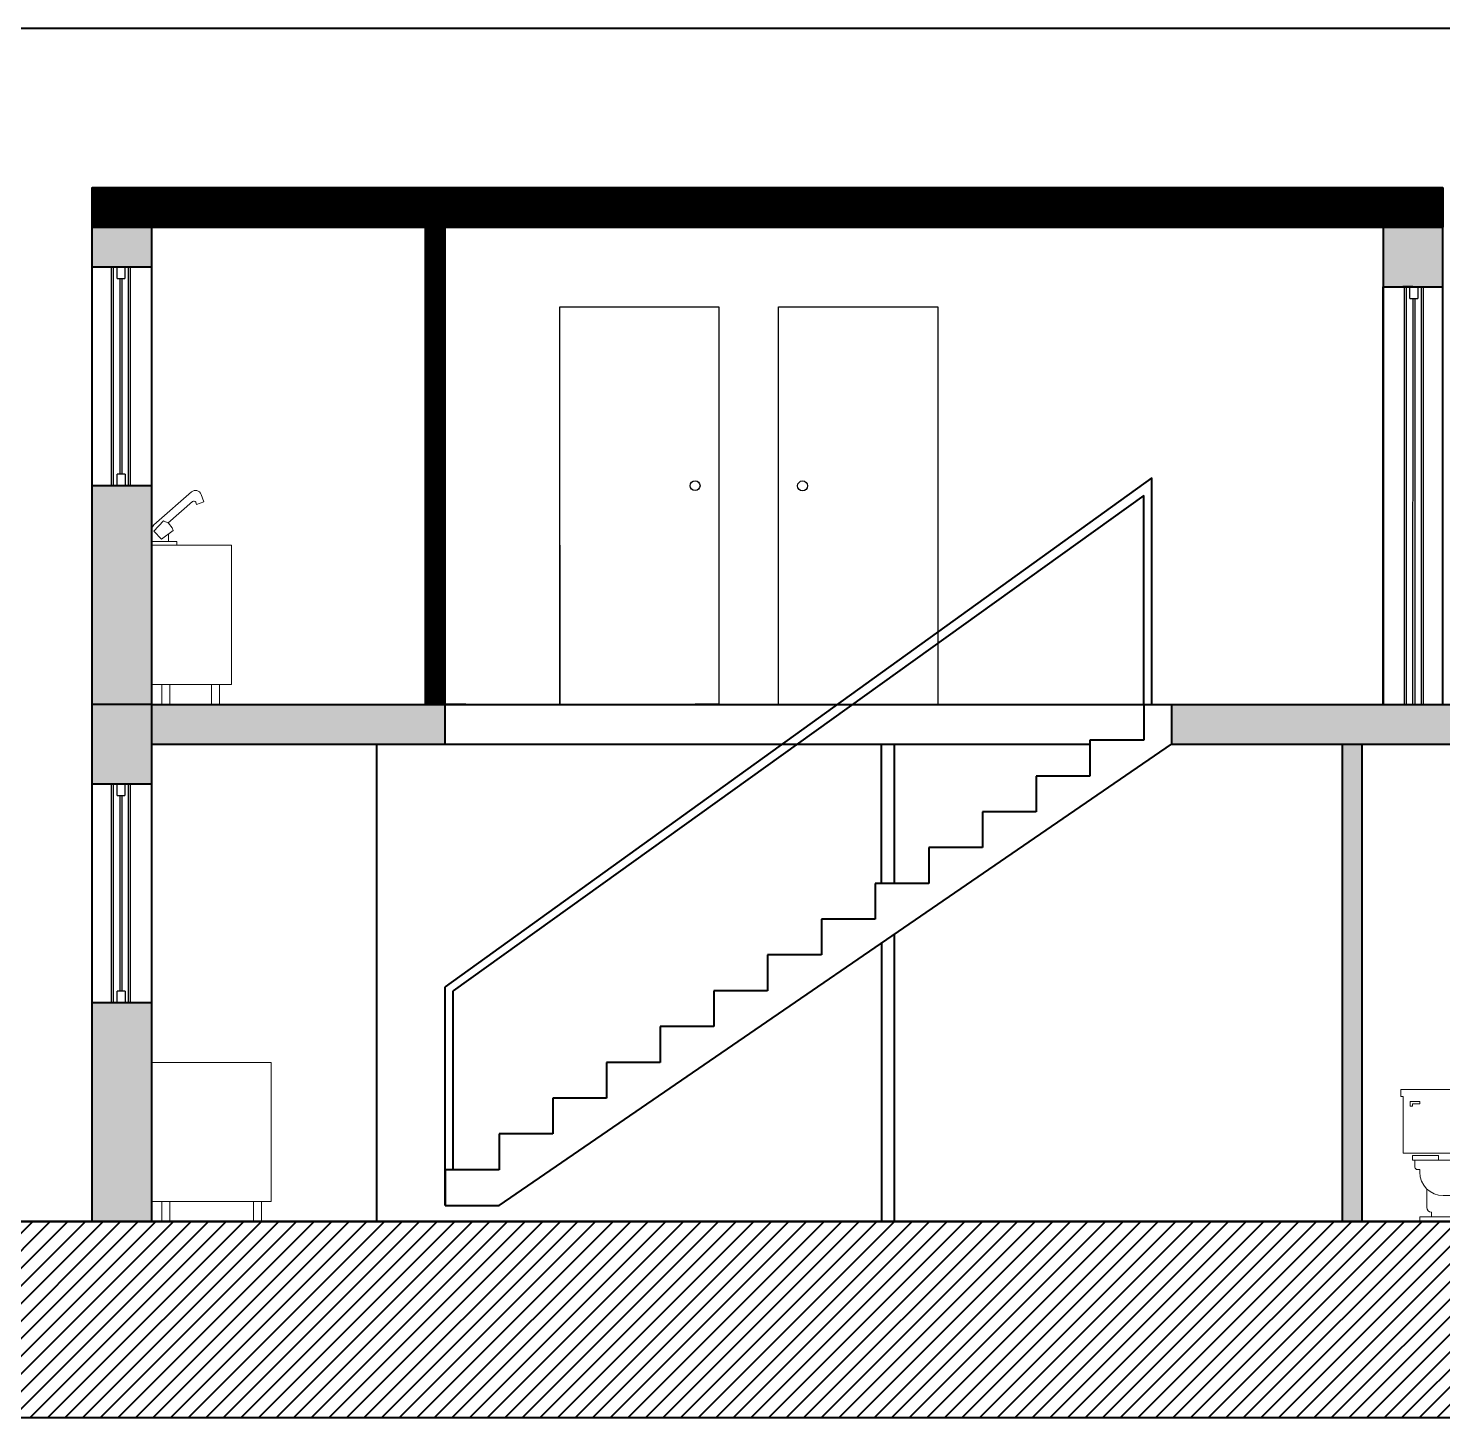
# Model space of a CAD drawing. Header units: inches. Extents: x -422522 to 22891, y -2973 to 414515.
# Drawn here: x 19785 to 20496, y 8225 to 8923 of the extents above; entities that cross this region are included whole.
import ezdxf

# ---------------------------------------------------------------- set-up
doc = ezdxf.new("R2010")
doc.units = ezdxf.units.IN
doc.header["$MEASUREMENT"] = 0
doc.layers.get('0').update_dxf_attribs({"lineweight": 40})
doc.layers.add('ARREDAMENTO', color=8, linetype='Continuous', lineweight=13)
doc.layers.add('INFISSI', color=4, linetype='Continuous')
doc.styles.add('ARCH', font='txt')

# ---------------------------------------------------------------- blocks, each defined once
blk = doc.blocks.new('15FTOI06')
for p, q in [((10.5, 28), (-10.5, 28)), ((-10.5, 28), (-10.5, 26.5)), ((10.5, 26.5), (10.5, 28)), ((-10.5, 26.5), (-10, 26.5)), ((-10, 26.5), (-10, 14.5)), ((-8.5, 25.5), (-8.5, 24.5)), ((-6.5, 25.5), (-8.5, 25.5)), ((-8.5, 24.5), (-8, 24.5)), ((-8, 24.5), (-8, 25)), ((-8, 25), (-6.5, 25)), ((-6.5, 25), (-6.5, 25.5)), ((10, 14.5), (10, 26.5)), ((10, 26.5), (10.5, 26.5)), ((-10, 14.5), (10, 14.5)), ((-8, 14), (-8, 13)), ((-2.5, 14), (-8, 14)), ((-8, 13), (8, 13)), ((-7.5, 13), (-7.5, 11.5)), ((-2.5, 14), (-2.5, 13)), ((8, 14), (2.5, 14)), ((2.5, 14), (2.5, 13)), ((7.5, 11.5), (7.5, 13)), ((8, 13), (8, 14)), ((-6.5, 11), (-7, 11)), ((-6.5, 10.5), (-6.5, 11)), ((6.5, 10.5), (6.5, 11)), ((7, 11), (6.5, 11)), ((-5, 6.93), (-5, 3)), ((5, 3), (5, 6.93)), ((1.5, 5.5), (-1.5, 5.5)), ((-6.5, 0), (-6.5, 1)), ((-6.5, 1), (6.5, 1)), ((-4, 2), (-4, 1)), ((4, 2), (4, 1)), ((6.5, 1), (6.5, 0))]:
    blk.add_line(p, q)
for centre, radius, start, end in [((-7, 11.5), 0.5, 180, 270), ((-1.5, 10.5), 5, 180, 270), ((1.5, 10.5), 5, 270, 0), ((7, 11.5), 0.5, 270, 0), ((-4, 3), 1, 180, 270), ((4, 3), 1, 270, 0)]:
    blk.add_arc(centre, radius, start, end)
at = {"style": 'ARCH', "flags": 3}
blk.add_attdef('ITEM', (-10.5, -9), '', height=6, dxfattribs=at)
blk = doc.blocks.new('7-rob-elev')
for p, q in [((19.9, 26.89), (2.32, 11.41)), ((7.99, 11.2), (20.42, 22.02)), ((22.01, 21.64), (22.47, 20.46)), ((22.47, 20.46), (26.02, 21.84)), ((24.71, 25.62), (26.02, 21.84)), ((0, 8.01), (0, 2)), ((0.96, 7.06), (5.74, 12.3)), ((1.01, 10.26), (2.32, 11.41)), ((4.88, 3.14), (10.62, 7.42)), ((5.74, 12.3), (8.31, 11.09)), ((8.31, 11.09), (10.16, 8.74)), ((10.16, 8.74), (10.62, 7.42)), ((0, 2), (0, 0)), ((8.39, 2), (0, 2)), ((0, 0), (12.53, 0)), ((0.96, 7.06), (4.88, 3.14)), ((8.39, 2), (8.29, 5.68)), ((8.39, 2), (12.53, 2)), ((12.53, 2), (12.53, 0))]:
    blk.add_line(p, q)
for centre, radius, start, end in [((21.88, 24.63), 3, 19.11503, 131.35473), ((21.08, 21.27), 1, 21.50077, 131.05188), ((3, 8.01), 3, 131.48314, 179.99999)]:
    blk.add_arc(centre, radius, start, end)
blk = doc.blocks.new('scale')
for p, q in [((20333.1, 8697.46), (19978.1, 8441.46)), ((20333.1, 8583.46), (20333.1, 8697.46)), ((20329.1, 8688.53), (19982.1, 8439.4)), ((20329.1, 8583.46), (20329.1, 8688.53)), ((20329.1, 8583.46), (20329.1, 8565.46)), ((20343.08, 8583.46), (20343.08, 8563.46)), ((20005.1, 8331.46), (20343.08, 8563.46)), ((20329.1, 8565.46), (20302.1, 8565.46)), ((20302.1, 8565.46), (20302.1, 8547.46)), ((20302.1, 8547.46), (20275.1, 8547.46)), ((20275.1, 8547.46), (20275.1, 8529.46)), ((20275.1, 8529.46), (20248.1, 8529.46)), ((20248.1, 8529.46), (20248.1, 8511.46)), ((20248.1, 8511.46), (20221.1, 8511.46)), ((20221.1, 8511.46), (20221.1, 8493.46)), ((20221.1, 8493.46), (20194.1, 8493.46)), ((20194.1, 8493.46), (20194.1, 8475.46)), ((20194.1, 8475.46), (20167.1, 8475.46)), ((20167.1, 8475.46), (20167.1, 8457.46)), ((20167.1, 8457.46), (20140.1, 8457.46)), ((20140.1, 8457.46), (20140.1, 8439.46)), ((19978.1, 8331.46), (19978.1, 8441.46)), ((19982.1, 8349.46), (19982.1, 8439.4)), ((20140.1, 8439.46), (20113.1, 8439.46)), ((20113.1, 8439.46), (20113.1, 8421.46)), ((20113.1, 8421.46), (20086.1, 8421.46)), ((20086.1, 8421.46), (20086.1, 8403.46)), ((20086.1, 8403.46), (20059.1, 8403.46)), ((20059.1, 8403.46), (20059.1, 8385.46)), ((20059.1, 8385.46), (20032.1, 8385.46)), ((20032.1, 8385.46), (20032.1, 8367.46)), ((20032.1, 8367.46), (20005.1, 8367.46)), ((20005.1, 8367.46), (20005.1, 8349.46)), ((20005.1, 8349.46), (19978.1, 8349.46)), ((19978.1, 8349.46), (19978.1, 8331.46)), ((19978.1, 8331.46), (20005.1, 8331.46))]:
    blk.add_line(p, q)

msp = doc.modelspace()

# ---------------------------------------------------------------- hatches: boundary and pattern name
h = msp.add_hatch()
h.set_pattern_fill('ANSI31', color=0)
h.paths.add_polyline_path([(20496.04899, 8843.45583), (19817.32714, 8843.45583), (19817.32714, 8823.45583), (20496.04899, 8823.45583)])
h.paths.add_polyline_path([(19994.78444, 8823.45583), (19984.78444, 8823.45583), (19984.78444, 8583.45583), (19994.78444, 8583.45583)])
h = msp.add_hatch(color=0)
h.dxf.hatch_style = 1
h.paths.add_polyline_path([(20496.04899, 8823.45583), (20466.04899, 8823.45583), (20466.04899, 8793.45583), (20496.04899, 8793.45583)])
h.paths.add_polyline_path([(19847.32714, 8693.45583), (19817.32714, 8693.45583), (19817.32714, 8583.45583), (19847.32714, 8583.45583), (19847.32714, 8593.45583)])
h.paths.add_polyline_path([(19847.32714, 8823.45583), (19817.32714, 8823.45583), (19817.32714, 8803.45583), (19847.32714, 8803.45583)])
h.paths.add_polyline_path([(19847.32714, 8583.45583), (19817.32714, 8583.45583), (19817.32714, 8543.45583), (19847.32714, 8543.45583)])
h.paths.add_polyline_path([(19847.32714, 8433.45583), (19817.32714, 8433.45583), (19817.32714, 8323.45583), (19847.32714, 8323.45583)])
h = msp.add_hatch(color=0)
h.dxf.hatch_style = 1
h.paths.add_polyline_path([(19994.78444, 8583.45583), (19984.78444, 8583.45583), (19978.10294, 8583.45583), (19847.32714, 8583.45583), (19847.32714, 8563.45583), (19994.78444, 8563.45583)])
h.paths.add_polyline_path([(21093.88173, 8583.45583), (20359.7655, 8583.45583), (20359.7655, 8563.45583), (21093.88173, 8563.45583)])
h.paths.add_polyline_path([(20455.62688, 8563.45583), (20445.6829, 8563.45583), (20445.6829, 8323.45583), (20455.62688, 8323.45583)])
h.paths.add_polyline_path([(20635.81155, 8563.45583), (20625.86758, 8563.45583), (20625.86758, 8323.45583), (20635.81155, 8323.45583)])
h.paths.add_polyline_path([(21123.88173, 8583.45583), (21093.88173, 8583.45583), (21093.88173, 8563.45583), (21123.88173, 8563.45583)])
h.paths.add_polyline_path([(21123.88173, 8563.45583), (21093.88173, 8563.45583), (21093.88173, 8323.45583), (21123.88173, 8323.45583)])
h = msp.add_hatch()
h.set_pattern_fill('ANSI31', color=0, scale=50)
h.paths.add_polyline_path([(21881.32327, 8323.45583), (19571.44787, 8323.45583), (19571.44787, 8224.77064), (21881.32327, 8224.77064)])

# ---------------------------------------------------------------- linework, layer by layer
for p, q in [((19606.36491, 8923.45583), (21800.45851, 8923.45583)), ((19817.32714, 8823.45583), (19817.32714, 8843.45583)), ((19817.32714, 8843.45583), (20496.04899, 8843.45583)), ((20496.04899, 8843.45583), (20496.04899, 8823.45583)), ((19817.32714, 8323.45583), (19817.32714, 8823.45583)), ((19817.32714, 8583.45583), (19817.32714, 8823.45583)), ((19817.32714, 8823.45583), (20496.04899, 8823.45583)), ((19847.32714, 8323.45583), (19847.32714, 8823.45583)), ((19984.78444, 8583.45583), (19984.78444, 8823.45583)), ((19994.78444, 8583.45583), (19994.78444, 8823.45583)), ((20466.04899, 8823.45583), (20466.04899, 8583.45583)), ((20496.04899, 8583.65471), (20496.04899, 8823.45583)), ((19817.32714, 8693.45583), (19817.32714, 8803.45583)), ((19817.32714, 8803.45583), (19847.32714, 8803.45583)), ((20466.04899, 8583.45583), (20466.04899, 8793.45583)), ((20466.04899, 8793.45583), (20496.04899, 8793.45583)), ((20481.04899, 8793.45583), (20476.04899, 8793.45583)), ((19847.32714, 8693.45583), (19817.32714, 8693.45583)), ((19847.32714, 8583.45583), (19847.32714, 8693.45583)), ((19847.32714, 8593.45583), (19847.32714, 8593.45583)), ((19847.32714, 8583.45583), (19847.32714, 8593.45583)), ((19847.32714, 8583.45583), (19817.32714, 8583.45583)), ((19847.32714, 8563.45583), (19847.32714, 8583.45583)), ((19847.32714, 8583.45583), (21336.33963, 8583.45583)), ((19847.32714, 8583.45583), (19887.32714, 8583.45583)), ((19852.25167, 8583.45583), (19856.25167, 8583.45583)), ((19852.25167, 8583.45583), (19856.25167, 8583.45583)), ((19852.32714, 8583.45583), (19856.32714, 8583.45583)), ((19877.32714, 8583.45583), (19881.32714, 8583.45583)), ((19978.10294, 8583.45583), (20343.084, 8583.45583)), ((19984.78444, 8583.45583), (19994.78444, 8583.45583)), ((20005.10294, 8583.45583), (19994.78444, 8583.45583)), ((19994.78444, 8563.45583), (19994.78444, 8583.45583)), ((20132.30427, 8583.45583), (20120.30427, 8583.45583)), ((20316.084, 8583.45583), (20343.084, 8583.45583)), ((20359.7655, 8583.45583), (20359.7655, 8563.45583)), ((20476.04899, 8583.45583), (20486.04899, 8583.45583)), ((19847.32714, 8563.45583), (20318.78444, 8563.45583)), ((19960.23305, 8563.45583), (19960.23305, 8323.45583)), ((20213.95188, 8493.45583), (20213.95188, 8563.45583)), ((20220.57702, 8493.45583), (20220.57702, 8563.45583)), ((20318.78444, 8563.45583), (20318.78444, 8563.45583)), ((20359.7655, 8563.45583), (21123.88173, 8563.45583)), ((20445.6829, 8323.45583), (20445.6829, 8563.45583)), ((20455.62688, 8323.45582), (20455.62688, 8563.45583)), ((19817.32714, 8433.45583), (19817.32714, 8543.45583)), ((19817.32714, 8543.45583), (19847.32714, 8543.45583)), ((20220.57702, 8323.45585), (20220.57702, 8467.91282)), ((20213.95188, 8463.36513), (20213.95188, 8323.45583)), ((19847.32714, 8433.45583), (19817.32714, 8433.45583)), ((19847.32714, 8323.45583), (19847.32714, 8433.45583)), ((19847.32714, 8323.45583), (19847.32714, 8403.45583)), ((21795.47763, 8323.45583), (19606.36491, 8323.45583)), ((19817.32714, 8323.45583), (19847.32714, 8323.45583)), ((19847.32714, 8323.45583), (19978.10294, 8323.45583)), ((19852.32714, 8323.45583), (19856.32714, 8323.45583)), ((19902.32714, 8323.45583), (19898.32714, 8323.45583)), ((19978.10294, 8323.45583), (20343.084, 8323.45583)), ((20213.95196, 8323.45585), (20220.57702, 8323.45585))]:
    msp.add_line(p, q)
at = {"color": 0}
msp.add_line((19817.32714, 8323.45583), (21336.33963, 8323.45583), dxfattribs=at)
msp.add_lwpolyline([(19571.44787, 8323.45583), (21881.32327, 8323.45583), (21881.32327, 8224.77064), (19571.44787, 8224.77064)], close=True)
at = {"layer": 'ARREDAMENTO'}
for p, q in [((19887.32714, 8663.45583), (19847.32714, 8663.45583)), ((19887.32714, 8593.45583), (19887.32714, 8663.45583)), ((19847.32714, 8593.45583), (19852.32714, 8593.45583)), ((19852.32714, 8593.45583), (19852.32714, 8583.45583)), ((19852.32714, 8593.45583), (19881.32714, 8593.45583)), ((19856.32714, 8583.45583), (19856.32714, 8593.45583)), ((19856.32714, 8593.45583), (19877.32714, 8593.45583)), ((19877.32714, 8593.45583), (19877.32714, 8583.45583)), ((19881.32714, 8583.45583), (19881.32714, 8593.45583)), ((19881.32714, 8593.45583), (19887.32714, 8593.45583)), ((19847.32714, 8403.45583), (19907.32714, 8403.45583)), ((19907.32714, 8403.45583), (19907.32714, 8333.45583)), ((19907.32714, 8333.45583), (19847.32714, 8333.45583)), ((19852.32714, 8333.45583), (19852.32714, 8323.45583)), ((19856.32714, 8323.45583), (19856.32714, 8333.45583)), ((19898.32714, 8323.45583), (19898.32714, 8333.45583)), ((19902.32714, 8333.45583), (19902.32714, 8323.45583))]:
    msp.add_line(p, q, dxfattribs=at)
at = {"layer": 'INFISSI'}
for p, q in [((19829.78403, 8797.55591), (19829.78403, 8803.37968)), ((19833.78403, 8803.37968), (19833.78403, 8797.55591)), ((19829.78403, 8797.55591), (19833.78403, 8797.55591)), ((19831.44087, 8699.22056), (19831.44087, 8797.55591)), ((19832.44087, 8699.22056), (19832.44087, 8797.55591)), ((20479.58048, 8787.63206), (20479.58048, 8793.45583)), ((20483.58048, 8793.45583), (20483.58048, 8787.63206)), ((20479.58048, 8787.63206), (20483.58048, 8787.63206)), ((20481.04899, 8583.45583), (20481.23732, 8787.63206)), ((20482.23732, 8583.45583), (20482.23732, 8787.63206)), ((20052.30427, 8583.45583), (20052.30427, 8783.45583)), ((20052.30427, 8783.45583), (20132.30427, 8783.45583)), ((20132.30427, 8783.45583), (20132.30427, 8583.45583)), ((20162.30427, 8583.45583), (20162.30427, 8783.45583)), ((20162.30427, 8783.45583), (20242.30427, 8783.45583)), ((20242.30427, 8783.45583), (20242.30427, 8583.45583)), ((19829.86261, 8693.45583), (19829.86261, 8699.22056)), ((19833.86261, 8699.22056), (19829.86261, 8699.22056)), ((19833.86261, 8699.22056), (19833.86261, 8693.45583)), ((20052.30427, 8663.45586), (20052.30427, 8583.45583)), ((19829.78403, 8537.63206), (19829.78403, 8543.45583)), ((19829.78403, 8537.63206), (19833.78403, 8537.63206)), ((19831.44087, 8439.29671), (19831.44087, 8537.63206)), ((19832.44087, 8439.29671), (19832.44087, 8537.63206)), ((19833.78403, 8543.45583), (19833.78403, 8537.63206)), ((19829.86261, 8433.53198), (19829.86261, 8439.29671)), ((19833.86261, 8439.29671), (19829.86261, 8439.29671)), ((19833.86261, 8439.29671), (19833.86261, 8433.53198))]:
    msp.add_line(p, q, dxfattribs=at)
for points in [[(19828.03395, 8693.45583), (19827.03395, 8693.45583), (19827.03403, 8803.37968)], [(19828.03395, 8693.45583), (19828.03395, 8803.37968)], [(19835.53395, 8693.45583), (19835.53395, 8803.37968)], [(19835.53395, 8693.45583), (19836.53395, 8693.45583), (19836.53395, 8803.37968)], [(20477.8304, 8583.45583), (20476.8304, 8583.45583), (20476.83048, 8793.45583)], [(20477.8304, 8583.45583), (20477.8304, 8793.45583)], [(20485.3304, 8583.45583), (20485.3304, 8793.45583)], [(20485.3304, 8583.45583), (20486.3304, 8583.45583), (20486.3304, 8793.45583)], [(19828.03395, 8433.53198), (19827.03395, 8433.53198), (19827.03403, 8543.45583)], [(19828.03395, 8433.53198), (19828.03395, 8543.45583)], [(19835.53395, 8433.53198), (19835.53395, 8543.45583)], [(19835.53395, 8433.53198), (19836.53395, 8433.53198), (19836.53395, 8543.45583)]]:
    msp.add_lwpolyline(points, dxfattribs=at)
for centre in [(20120.30427, 8693.45583), (20174.30427, 8693.34873)]:
    msp.add_circle(centre, 2.5, dxfattribs=at)

# ---------------------------------------------------------------- block references
msp.add_blockref('scale', (16.6815, 0))
at = {"layer": 'ARREDAMENTO'}
msp.add_blockref('7-rob-elev', (19847.32714, 8663.45583), dxfattribs=at)
at = {"layer": 'ARREDAMENTO', "xscale": 2.36842105263122, "yscale": 2.36842105263122, "zscale": 2.36842105263122}
msp.add_blockref('15FTOI06', (20499.87512, 8323.45583), dxfattribs=at)

doc.saveas('drawing.dxf')
